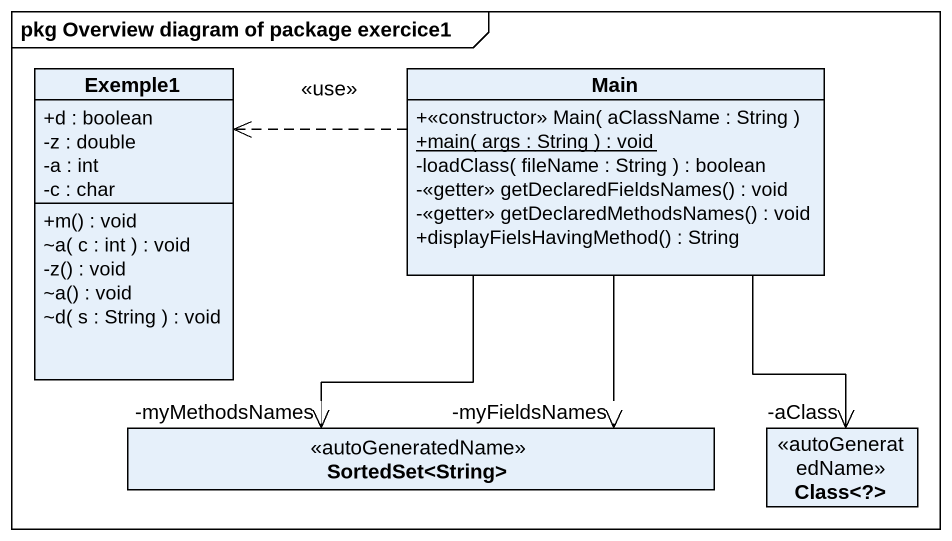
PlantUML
@startuml
mainframe pkg Overview diagram of package exercice1
hide circle
hide empty members
skinparam classAttributeIconSize 0
class Exemple1 {
  +d : boolean
  -z : double
  -a : int
  -c : char
  +m() : void
  ~a( c : int ) : void
  -z() : void
  ~a() : void
  ~d( s : String ) : void
}
class Main {
  +<<constructor>> Main( aClassName : String )
  {static} +main( args : String ) : void
  -loadClass( fileName : String ) : boolean
  -<<getter>> getDeclaredFieldsNames() : void
  -<<getter>> getDeclaredMethodsNames() : void
  +displayFielsHavingMethod() : String
}
interface "SortedSet<String>" as SortedSet_String <<autoGeneratedName>>
class "Class<?>" as Class_ <<autoGeneratedName>>
Main .left.> Exemple1 : <<use>>
SortedSet_String "-myMethodsNames" <-up- Main
SortedSet_String "-myFieldsNames" <-up- Main
Class_ "-aClass" <-up- Main
@enduml
